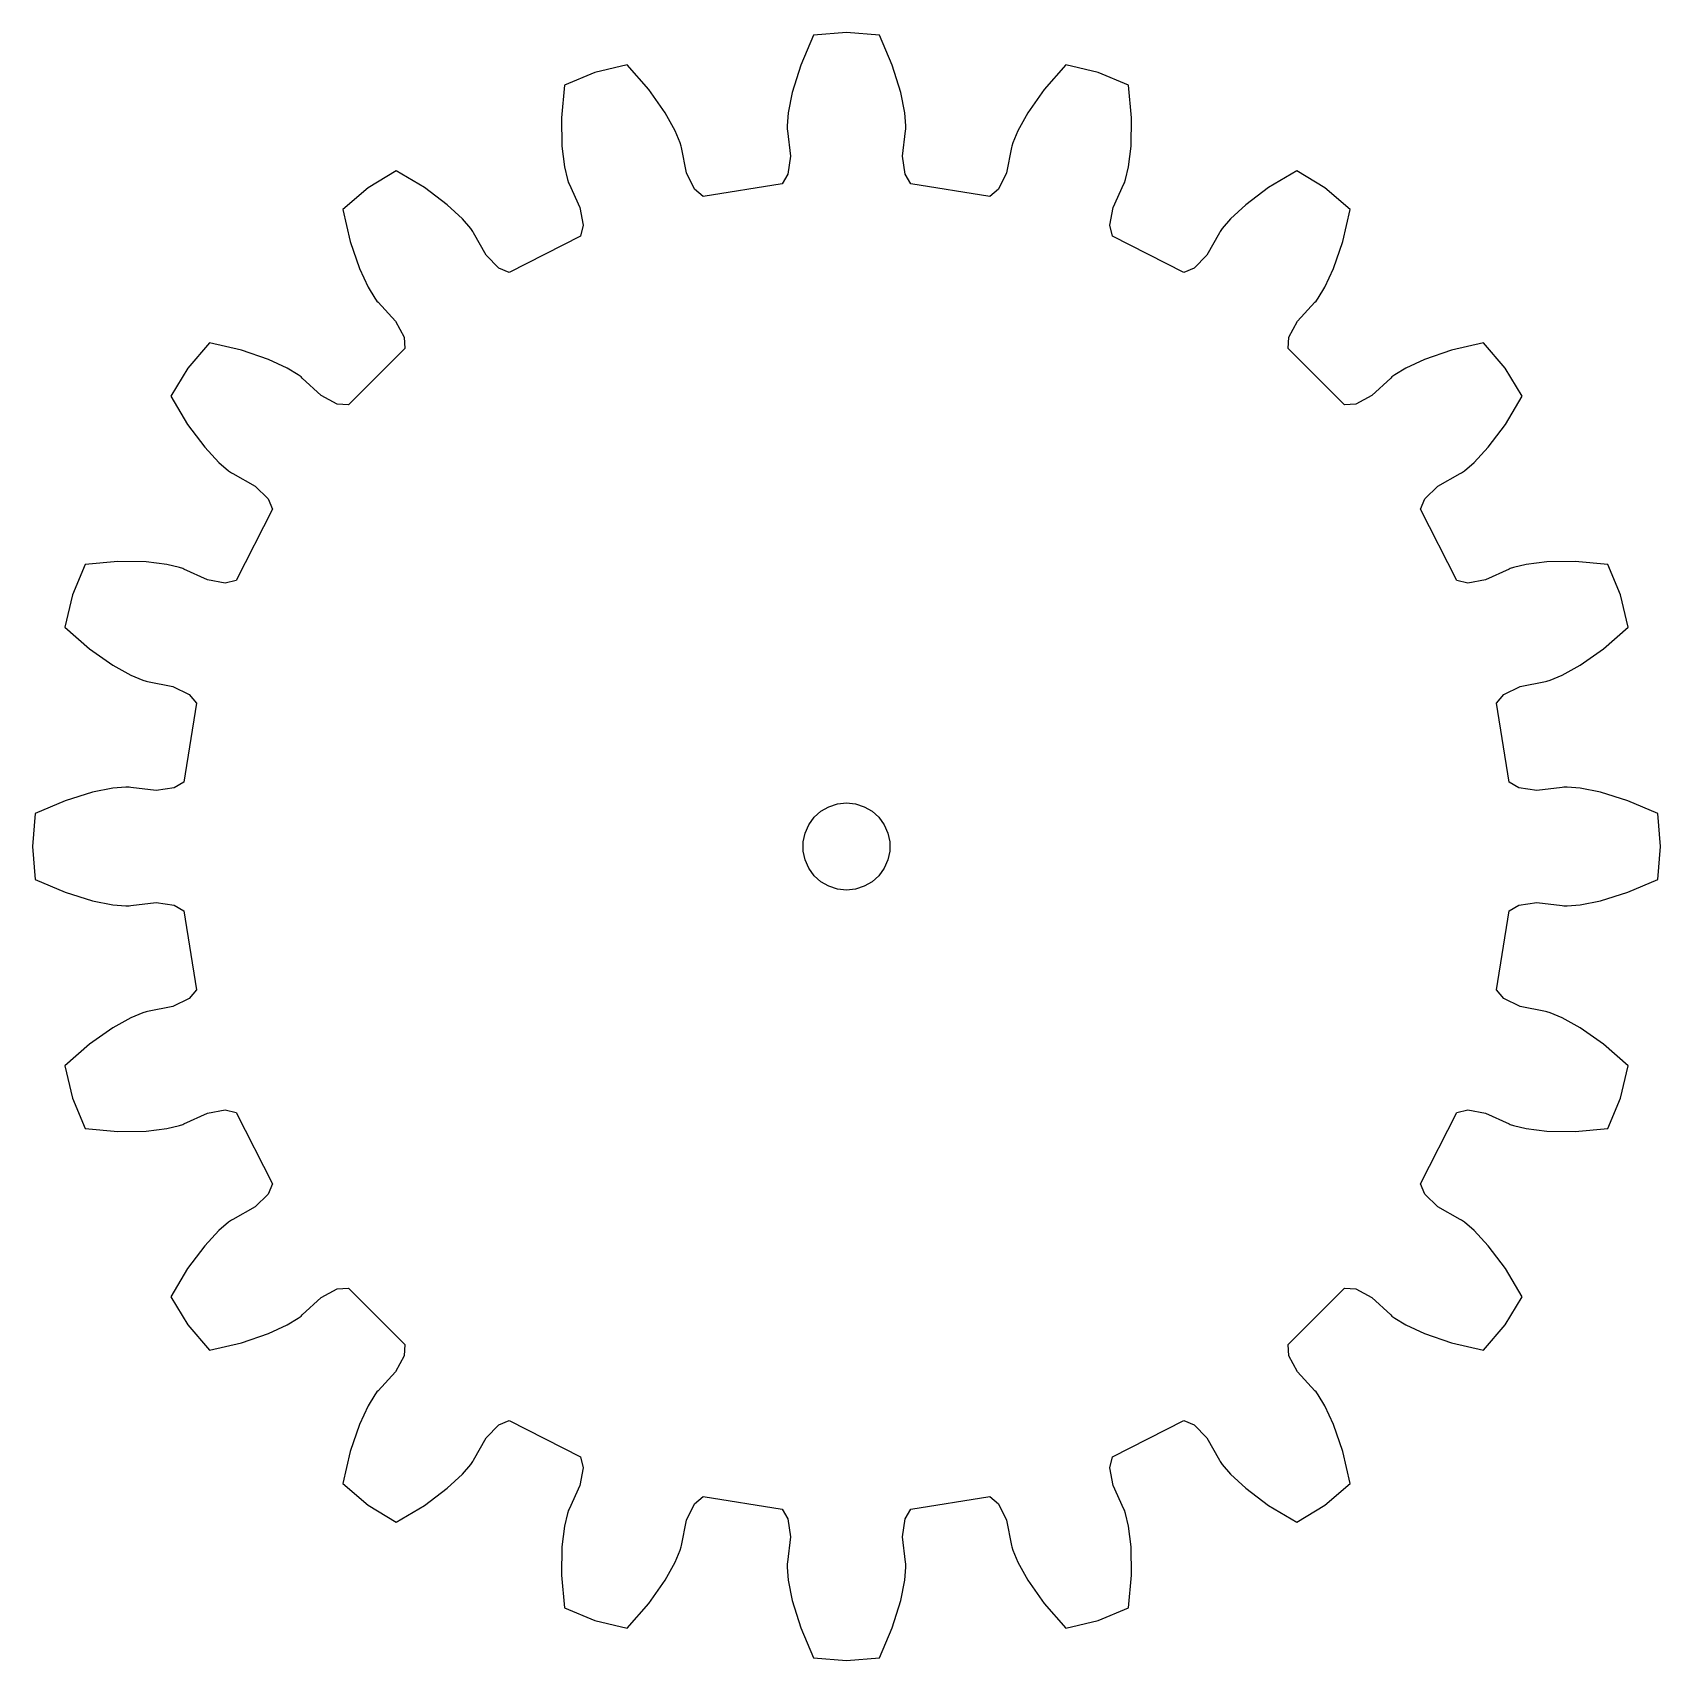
# Model space of a CAD drawing. Header units: metres. Extents: x -28 to 28, y -28 to 28.
import ezdxf

# ---------------------------------------------------------------- set-up
doc = ezdxf.new("R2010")
doc.units = ezdxf.units.M

msp = doc.modelspace()

# ---------------------------------------------------------------- linework, layer by layer
for p, q in [((0, 28.011), (-1.136, 27.922)), ((1.136, 27.922), (0, 28.011)), ((-1.136, 27.922), (-1.577, 26.885)), ((1.577, 26.885), (1.136, 27.922)), ((-7.548, 26.906), (-8.656, 26.64)), ((-6.808, 26.056), (-7.548, 26.906)), ((7.548, 26.906), (6.808, 26.056)), ((8.656, 26.64), (7.548, 26.906)), ((-8.656, 26.64), (-9.708, 26.204)), ((-1.577, 26.885), (-1.866, 25.944)), ((1.866, 25.944), (1.577, 26.885)), ((9.708, 26.204), (8.656, 26.64)), ((-9.708, 26.204), (-9.808, 25.082)), ((-6.243, 25.25), (-6.808, 26.056)), ((-1.866, 25.944), (-2.003, 25.243)), ((2.003, 25.243), (1.866, 25.944)), ((6.808, 26.056), (6.243, 25.25)), ((9.808, 25.082), (9.708, 26.204)), ((-5.896, 24.627), (-6.243, 25.25)), ((-2.003, 25.243), (-2.042, 24.803)), ((2.042, 24.803), (2.003, 25.243)), ((6.243, 25.25), (5.896, 24.627)), ((-9.808, 25.082), (-9.791, 24.097)), ((-2.042, 24.803), (-2.04, 24.682)), ((-2.04, 24.682), (-2.028, 24.632)), ((2.028, 24.632), (2.04, 24.682)), ((2.04, 24.682), (2.042, 24.803)), ((9.791, 24.097), (9.808, 25.082)), ((-9.791, 24.097), (-9.705, 23.389)), ((-5.723, 24.22), (-5.896, 24.627)), ((-5.687, 24.104), (-5.723, 24.22)), ((-5.683, 24.053), (-5.687, 24.104)), ((-2.028, 24.632), (-1.932, 23.754)), ((1.932, 23.754), (2.028, 24.632)), ((5.687, 24.104), (5.683, 24.053)), ((5.723, 24.22), (5.687, 24.104)), ((5.896, 24.627), (5.723, 24.22)), ((9.705, 23.389), (9.791, 24.097)), ((-5.503, 23.188), (-5.683, 24.053)), ((-1.932, 23.754), (-2.014, 23.135)), ((2.014, 23.135), (1.932, 23.754)), ((5.683, 24.053), (5.503, 23.188)), ((-15.493, 23.257), (-16.465, 22.662)), ((-14.527, 22.677), (-15.493, 23.257)), ((-9.705, 23.389), (-9.606, 22.958)), ((-5.234, 22.625), (-5.503, 23.188)), ((-2.014, 23.135), (-2.219, 22.802)), ((2.219, 22.802), (2.014, 23.135)), ((5.503, 23.188), (5.234, 22.625)), ((9.606, 22.958), (9.705, 23.389)), ((15.493, 23.257), (14.527, 22.677)), ((16.465, 22.662), (15.493, 23.257)), ((-16.465, 22.662), (-17.331, 21.922)), ((-13.74, 22.085), (-14.527, 22.677)), ((-9.606, 22.958), (-9.567, 22.844)), ((-9.567, 22.844), (-9.541, 22.8)), ((-9.541, 22.8), (-9.178, 21.994)), ((-4.936, 22.372), (-5.234, 22.625)), ((-2.219, 22.802), (-4.936, 22.372)), ((4.936, 22.372), (2.219, 22.802)), ((5.234, 22.625), (4.936, 22.372)), ((9.178, 21.994), (9.541, 22.8)), ((9.541, 22.8), (9.567, 22.844)), ((9.567, 22.844), (9.606, 22.958)), ((14.527, 22.677), (13.74, 22.085)), ((17.331, 21.922), (16.465, 22.662)), ((-17.331, 21.922), (-17.078, 20.823)), ((-13.218, 21.599), (-13.74, 22.085)), ((-9.178, 21.994), (-9.065, 21.381)), ((9.065, 21.381), (9.178, 21.994)), ((13.74, 22.085), (13.218, 21.599)), ((17.078, 20.823), (17.331, 21.922)), ((-12.927, 21.266), (-13.218, 21.599)), ((-9.065, 21.381), (-9.156, 21)), ((9.156, 21), (9.065, 21.381)), ((13.218, 21.599), (12.927, 21.266)), ((-17.078, 20.823), (-16.759, 19.892)), ((-12.858, 21.167), (-12.927, 21.266)), ((-12.838, 21.12), (-12.858, 21.167)), ((-12.399, 20.353), (-12.838, 21.12)), ((-9.156, 21), (-11.608, 19.751)), ((11.608, 19.751), (9.156, 21)), ((12.838, 21.12), (12.399, 20.353)), ((12.858, 21.167), (12.838, 21.12)), ((12.927, 21.266), (12.858, 21.167)), ((16.759, 19.892), (17.078, 20.823)), ((-11.969, 19.901), (-12.399, 20.353)), ((12.399, 20.353), (11.969, 19.901)), ((-16.759, 19.892), (-16.458, 19.245)), ((-11.608, 19.751), (-11.969, 19.901)), ((11.969, 19.901), (11.608, 19.751)), ((16.458, 19.245), (16.759, 19.892)), ((-16.458, 19.245), (-16.23, 18.866)), ((16.23, 18.866), (16.458, 19.245)), ((-16.23, 18.866), (-16.158, 18.769)), ((-16.158, 18.769), (-16.119, 18.736)), ((-16.119, 18.736), (-15.525, 18.082)), ((15.525, 18.082), (16.119, 18.736)), ((16.119, 18.736), (16.158, 18.769)), ((16.158, 18.769), (16.23, 18.866)), ((-15.525, 18.082), (-15.228, 17.533)), ((15.228, 17.533), (15.525, 18.082)), ((-15.228, 17.533), (-15.198, 17.143)), ((15.198, 17.143), (15.228, 17.533)), ((-21.922, 17.331), (-22.662, 16.465)), ((-20.823, 17.078), (-21.922, 17.331)), ((-19.892, 16.759), (-20.823, 17.078)), ((-15.198, 17.143), (-17.143, 15.198)), ((17.143, 15.198), (15.198, 17.143)), ((20.823, 17.078), (19.892, 16.759)), ((21.922, 17.331), (20.823, 17.078)), ((22.662, 16.465), (21.922, 17.331)), ((-22.662, 16.465), (-23.257, 15.493)), ((-19.245, 16.458), (-19.892, 16.759)), ((-18.866, 16.23), (-19.245, 16.458)), ((19.245, 16.458), (18.866, 16.23)), ((19.892, 16.759), (19.245, 16.458)), ((23.257, 15.493), (22.662, 16.465)), ((-18.769, 16.158), (-18.866, 16.23)), ((-18.736, 16.119), (-18.769, 16.158)), ((-18.082, 15.525), (-18.736, 16.119)), ((18.736, 16.119), (18.082, 15.525)), ((18.769, 16.158), (18.736, 16.119)), ((18.866, 16.23), (18.769, 16.158)), ((-23.257, 15.493), (-22.677, 14.527)), ((-17.533, 15.228), (-18.082, 15.525)), ((-17.143, 15.198), (-17.533, 15.228)), ((17.533, 15.228), (17.143, 15.198)), ((18.082, 15.525), (17.533, 15.228)), ((22.677, 14.527), (23.257, 15.493)), ((-22.677, 14.527), (-22.085, 13.74)), ((22.085, 13.74), (22.677, 14.527)), ((-22.085, 13.74), (-21.599, 13.218)), ((21.599, 13.218), (22.085, 13.74)), ((-21.599, 13.218), (-21.266, 12.927)), ((-21.266, 12.927), (-21.167, 12.858)), ((21.167, 12.858), (21.266, 12.927)), ((21.266, 12.927), (21.599, 13.218)), ((-21.167, 12.858), (-21.12, 12.838)), ((-21.12, 12.838), (-20.353, 12.399)), ((-20.353, 12.399), (-19.901, 11.969)), ((19.901, 11.969), (20.353, 12.399)), ((20.353, 12.399), (21.12, 12.838)), ((21.12, 12.838), (21.167, 12.858)), ((-19.901, 11.969), (-19.751, 11.608)), ((19.751, 11.608), (19.901, 11.969)), ((-19.751, 11.608), (-21, 9.156)), ((21, 9.156), (19.751, 11.608)), ((-26.204, 9.708), (-26.64, 8.656)), ((-25.082, 9.808), (-26.204, 9.708)), ((-24.097, 9.791), (-25.082, 9.808)), ((-23.389, 9.705), (-24.097, 9.791)), ((-22.958, 9.606), (-23.389, 9.705)), ((-22.844, 9.567), (-22.958, 9.606)), ((-22.8, 9.541), (-22.844, 9.567)), ((-21.994, 9.178), (-22.8, 9.541)), ((22.8, 9.541), (21.994, 9.178)), ((22.844, 9.567), (22.8, 9.541)), ((22.958, 9.606), (22.844, 9.567)), ((23.389, 9.705), (22.958, 9.606)), ((24.097, 9.791), (23.389, 9.705)), ((25.082, 9.808), (24.097, 9.791)), ((26.204, 9.708), (25.082, 9.808)), ((26.64, 8.656), (26.204, 9.708)), ((-21.381, 9.065), (-21.994, 9.178)), ((-21, 9.156), (-21.381, 9.065)), ((21.381, 9.065), (21, 9.156)), ((21.994, 9.178), (21.381, 9.065)), ((-26.64, 8.656), (-26.906, 7.548)), ((26.906, 7.548), (26.64, 8.656)), ((-26.906, 7.548), (-26.056, 6.808)), ((26.056, 6.808), (26.906, 7.548)), ((-26.056, 6.808), (-25.25, 6.243)), ((25.25, 6.243), (26.056, 6.808)), ((-25.25, 6.243), (-24.627, 5.896)), ((24.627, 5.896), (25.25, 6.243)), ((-24.627, 5.896), (-24.22, 5.723)), ((-24.22, 5.723), (-24.104, 5.687)), ((-24.104, 5.687), (-24.053, 5.683)), ((-24.053, 5.683), (-23.188, 5.503)), ((23.188, 5.503), (24.053, 5.683)), ((24.053, 5.683), (24.104, 5.687)), ((24.104, 5.687), (24.22, 5.723)), ((24.22, 5.723), (24.627, 5.896)), ((-23.188, 5.503), (-22.625, 5.234)), ((-22.625, 5.234), (-22.372, 4.936)), ((22.372, 4.936), (22.625, 5.234)), ((22.625, 5.234), (23.188, 5.503)), ((-22.372, 4.936), (-22.802, 2.219)), ((22.802, 2.219), (22.372, 4.936)), ((-25.944, 1.866), (-26.885, 1.577)), ((-25.243, 2.003), (-25.944, 1.866)), ((-24.803, 2.042), (-25.243, 2.003)), ((-24.682, 2.04), (-24.803, 2.042)), ((-24.632, 2.028), (-24.682, 2.04)), ((-23.754, 1.932), (-24.632, 2.028)), ((-23.135, 2.014), (-23.754, 1.932)), ((-22.802, 2.219), (-23.135, 2.014)), ((23.135, 2.014), (22.802, 2.219)), ((23.754, 1.932), (23.135, 2.014)), ((24.632, 2.028), (23.754, 1.932)), ((24.682, 2.04), (24.632, 2.028)), ((24.803, 2.042), (24.682, 2.04)), ((25.243, 2.003), (24.803, 2.042)), ((25.944, 1.866), (25.243, 2.003)), ((26.885, 1.577), (25.944, 1.866)), ((-27.922, 1.136), (-28.011, 0)), ((-26.885, 1.577), (-27.922, 1.136)), ((-1.115, 1.004), (-0.882, 1.214)), ((-0.882, 1.214), (-0.61, 1.37)), ((-0.61, 1.37), (-0.312, 1.467)), ((-0.312, 1.467), (0, 1.5)), ((0, 1.5), (0.312, 1.467)), ((0.312, 1.467), (0.61, 1.37)), ((0.61, 1.37), (0.882, 1.214)), ((0.882, 1.214), (1.115, 1.004)), ((27.922, 1.136), (26.885, 1.577)), ((28.011, 0), (27.922, 1.136)), ((-1.427, 0.464), (-1.299, 0.75)), ((-1.299, 0.75), (-1.115, 1.004)), ((1.115, 1.004), (1.299, 0.75)), ((1.299, 0.75), (1.427, 0.464)), ((-1.492, 0.157), (-1.427, 0.464)), ((-1.492, -0.157), (-1.492, 0.157)), ((1.427, 0.464), (1.492, 0.157)), ((1.492, 0.157), (1.492, -0.157)), ((-28.011, 0), (-27.922, -1.136)), ((-1.427, -0.464), (-1.492, -0.157)), ((-1.299, -0.75), (-1.427, -0.464)), ((1.427, -0.464), (1.299, -0.75)), ((1.492, -0.157), (1.427, -0.464)), ((27.922, -1.136), (28.011, 0)), ((-1.115, -1.004), (-1.299, -0.75)), ((-0.882, -1.214), (-1.115, -1.004)), ((1.115, -1.004), (0.882, -1.214)), ((1.299, -0.75), (1.115, -1.004)), ((-27.922, -1.136), (-26.885, -1.577)), ((-26.885, -1.577), (-25.944, -1.866)), ((-0.61, -1.37), (-0.882, -1.214)), ((-0.312, -1.467), (-0.61, -1.37)), ((0, -1.5), (-0.312, -1.467)), ((0.312, -1.467), (0, -1.5)), ((0.61, -1.37), (0.312, -1.467)), ((0.882, -1.214), (0.61, -1.37)), ((25.944, -1.866), (26.885, -1.577)), ((26.885, -1.577), (27.922, -1.136)), ((-25.944, -1.866), (-25.243, -2.003)), ((-25.243, -2.003), (-24.803, -2.042)), ((-24.803, -2.042), (-24.682, -2.04)), ((-24.682, -2.04), (-24.632, -2.028)), ((-24.632, -2.028), (-23.754, -1.932)), ((-23.754, -1.932), (-23.135, -2.014)), ((-23.135, -2.014), (-22.802, -2.219)), ((-22.802, -2.219), (-22.372, -4.936)), ((22.372, -4.936), (22.802, -2.219)), ((22.802, -2.219), (23.135, -2.014)), ((23.135, -2.014), (23.754, -1.932)), ((23.754, -1.932), (24.632, -2.028)), ((24.632, -2.028), (24.682, -2.04)), ((24.682, -2.04), (24.803, -2.042)), ((24.803, -2.042), (25.243, -2.003)), ((25.243, -2.003), (25.944, -1.866)), ((-22.372, -4.936), (-22.625, -5.234)), ((22.625, -5.234), (22.372, -4.936)), ((-23.188, -5.503), (-24.053, -5.683)), ((-22.625, -5.234), (-23.188, -5.503)), ((23.188, -5.503), (22.625, -5.234)), ((24.053, -5.683), (23.188, -5.503)), ((-24.627, -5.896), (-25.25, -6.243)), ((-24.22, -5.723), (-24.627, -5.896)), ((-24.104, -5.687), (-24.22, -5.723)), ((-24.053, -5.683), (-24.104, -5.687)), ((24.104, -5.687), (24.053, -5.683)), ((24.22, -5.723), (24.104, -5.687)), ((24.627, -5.896), (24.22, -5.723)), ((25.25, -6.243), (24.627, -5.896)), ((-25.25, -6.243), (-26.056, -6.808)), ((26.056, -6.808), (25.25, -6.243)), ((-26.056, -6.808), (-26.906, -7.548)), ((26.906, -7.548), (26.056, -6.808)), ((-26.906, -7.548), (-26.64, -8.656)), ((26.64, -8.656), (26.906, -7.548)), ((-26.64, -8.656), (-26.204, -9.708)), ((26.204, -9.708), (26.64, -8.656)), ((-22.8, -9.541), (-21.994, -9.178)), ((-21.994, -9.178), (-21.381, -9.065)), ((-21.381, -9.065), (-21, -9.156)), ((-21, -9.156), (-19.751, -11.608)), ((19.751, -11.608), (21, -9.156)), ((21, -9.156), (21.381, -9.065)), ((21.381, -9.065), (21.994, -9.178)), ((21.994, -9.178), (22.8, -9.541)), ((-26.204, -9.708), (-25.082, -9.808)), ((-25.082, -9.808), (-24.097, -9.791)), ((-24.097, -9.791), (-23.389, -9.705)), ((-23.389, -9.705), (-22.958, -9.606)), ((-22.958, -9.606), (-22.844, -9.567)), ((-22.844, -9.567), (-22.8, -9.541)), ((22.8, -9.541), (22.844, -9.567)), ((22.844, -9.567), (22.958, -9.606)), ((22.958, -9.606), (23.389, -9.705)), ((23.389, -9.705), (24.097, -9.791)), ((24.097, -9.791), (25.082, -9.808)), ((25.082, -9.808), (26.204, -9.708)), ((-19.751, -11.608), (-19.901, -11.969)), ((19.901, -11.969), (19.751, -11.608)), ((-19.901, -11.969), (-20.353, -12.399)), ((20.353, -12.399), (19.901, -11.969)), ((-21.167, -12.858), (-21.266, -12.927)), ((-21.12, -12.838), (-21.167, -12.858)), ((-20.353, -12.399), (-21.12, -12.838)), ((21.12, -12.838), (20.353, -12.399)), ((21.167, -12.858), (21.12, -12.838)), ((21.266, -12.927), (21.167, -12.858)), ((-21.599, -13.218), (-22.085, -13.74)), ((-21.266, -12.927), (-21.599, -13.218)), ((21.599, -13.218), (21.266, -12.927)), ((22.085, -13.74), (21.599, -13.218)), ((-22.085, -13.74), (-22.677, -14.527)), ((22.677, -14.527), (22.085, -13.74)), ((-22.677, -14.527), (-23.257, -15.493)), ((23.257, -15.493), (22.677, -14.527)), ((-23.257, -15.493), (-22.662, -16.465)), ((-18.736, -16.119), (-18.082, -15.525)), ((-18.082, -15.525), (-17.533, -15.228)), ((-17.533, -15.228), (-17.143, -15.198)), ((-17.143, -15.198), (-15.198, -17.143)), ((15.198, -17.143), (17.143, -15.198)), ((17.143, -15.198), (17.533, -15.228)), ((17.533, -15.228), (18.082, -15.525)), ((18.082, -15.525), (18.736, -16.119)), ((22.662, -16.465), (23.257, -15.493)), ((-19.245, -16.458), (-18.866, -16.23)), ((-18.866, -16.23), (-18.769, -16.158)), ((-18.769, -16.158), (-18.736, -16.119)), ((18.736, -16.119), (18.769, -16.158)), ((18.769, -16.158), (18.866, -16.23)), ((18.866, -16.23), (19.245, -16.458)), ((-22.662, -16.465), (-21.922, -17.331)), ((-20.823, -17.078), (-19.892, -16.759)), ((-19.892, -16.759), (-19.245, -16.458)), ((19.245, -16.458), (19.892, -16.759)), ((19.892, -16.759), (20.823, -17.078)), ((21.922, -17.331), (22.662, -16.465)), ((-21.922, -17.331), (-20.823, -17.078)), ((-15.198, -17.143), (-15.228, -17.533)), ((15.228, -17.533), (15.198, -17.143)), ((20.823, -17.078), (21.922, -17.331)), ((-15.228, -17.533), (-15.525, -18.082)), ((15.525, -18.082), (15.228, -17.533)), ((-15.525, -18.082), (-16.119, -18.736)), ((16.119, -18.736), (15.525, -18.082)), ((-16.23, -18.866), (-16.458, -19.245)), ((-16.158, -18.769), (-16.23, -18.866)), ((-16.119, -18.736), (-16.158, -18.769)), ((16.158, -18.769), (16.119, -18.736)), ((16.23, -18.866), (16.158, -18.769)), ((16.458, -19.245), (16.23, -18.866)), ((-16.458, -19.245), (-16.759, -19.892)), ((16.759, -19.892), (16.458, -19.245)), ((-16.759, -19.892), (-17.078, -20.823)), ((-12.399, -20.353), (-11.969, -19.901)), ((-11.969, -19.901), (-11.608, -19.751)), ((-11.608, -19.751), (-9.156, -21)), ((9.156, -21), (11.608, -19.751)), ((11.608, -19.751), (11.969, -19.901)), ((11.969, -19.901), (12.399, -20.353)), ((17.078, -20.823), (16.759, -19.892)), ((-12.838, -21.12), (-12.399, -20.353)), ((12.399, -20.353), (12.838, -21.12)), ((-17.078, -20.823), (-17.331, -21.922)), ((-13.218, -21.599), (-12.927, -21.266)), ((-12.927, -21.266), (-12.858, -21.167)), ((-12.858, -21.167), (-12.838, -21.12)), ((-9.156, -21), (-9.065, -21.381)), ((9.065, -21.381), (9.156, -21)), ((12.838, -21.12), (12.858, -21.167)), ((12.858, -21.167), (12.927, -21.266)), ((12.927, -21.266), (13.218, -21.599)), ((17.331, -21.922), (17.078, -20.823)), ((-13.74, -22.085), (-13.218, -21.599)), ((-9.065, -21.381), (-9.178, -21.994)), ((9.178, -21.994), (9.065, -21.381)), ((13.218, -21.599), (13.74, -22.085)), ((-17.331, -21.922), (-16.465, -22.662)), ((-14.527, -22.677), (-13.74, -22.085)), ((-9.178, -21.994), (-9.541, -22.8)), ((-5.234, -22.625), (-4.936, -22.372)), ((-4.936, -22.372), (-2.219, -22.802)), ((2.219, -22.802), (4.936, -22.372)), ((4.936, -22.372), (5.234, -22.625)), ((9.541, -22.8), (9.178, -21.994)), ((13.74, -22.085), (14.527, -22.677)), ((16.465, -22.662), (17.331, -21.922)), ((-16.465, -22.662), (-15.493, -23.257)), ((-15.493, -23.257), (-14.527, -22.677)), ((-9.606, -22.958), (-9.705, -23.389)), ((-9.567, -22.844), (-9.606, -22.958)), ((-9.541, -22.8), (-9.567, -22.844)), ((-5.503, -23.188), (-5.234, -22.625)), ((-2.219, -22.802), (-2.014, -23.135)), ((2.014, -23.135), (2.219, -22.802)), ((5.234, -22.625), (5.503, -23.188)), ((9.567, -22.844), (9.541, -22.8)), ((9.606, -22.958), (9.567, -22.844)), ((9.705, -23.389), (9.606, -22.958)), ((14.527, -22.677), (15.493, -23.257)), ((15.493, -23.257), (16.465, -22.662)), ((-9.705, -23.389), (-9.791, -24.097)), ((-5.683, -24.053), (-5.503, -23.188)), ((-2.014, -23.135), (-1.932, -23.754)), ((1.932, -23.754), (2.014, -23.135)), ((5.503, -23.188), (5.683, -24.053)), ((9.791, -24.097), (9.705, -23.389)), ((-5.687, -24.104), (-5.683, -24.053)), ((-1.932, -23.754), (-2.028, -24.632)), ((2.028, -24.632), (1.932, -23.754)), ((5.683, -24.053), (5.687, -24.104)), ((-9.791, -24.097), (-9.808, -25.082)), ((-6.243, -25.25), (-5.896, -24.627)), ((-5.896, -24.627), (-5.723, -24.22)), ((-5.723, -24.22), (-5.687, -24.104)), ((-2.028, -24.632), (-2.04, -24.682)), ((2.04, -24.682), (2.028, -24.632)), ((5.687, -24.104), (5.723, -24.22)), ((5.723, -24.22), (5.896, -24.627)), ((5.896, -24.627), (6.243, -25.25)), ((9.808, -25.082), (9.791, -24.097)), ((-9.808, -25.082), (-9.708, -26.204)), ((-2.04, -24.682), (-2.042, -24.803)), ((-2.042, -24.803), (-2.003, -25.243)), ((2.003, -25.243), (2.042, -24.803)), ((2.042, -24.803), (2.04, -24.682)), ((9.708, -26.204), (9.808, -25.082)), ((-6.808, -26.056), (-6.243, -25.25)), ((-2.003, -25.243), (-1.866, -25.944)), ((1.866, -25.944), (2.003, -25.243)), ((6.243, -25.25), (6.808, -26.056)), ((-9.708, -26.204), (-8.656, -26.64)), ((-7.548, -26.906), (-6.808, -26.056)), ((-1.866, -25.944), (-1.577, -26.885)), ((1.577, -26.885), (1.866, -25.944)), ((6.808, -26.056), (7.548, -26.906)), ((8.656, -26.64), (9.708, -26.204)), ((-8.656, -26.64), (-7.548, -26.906)), ((-1.577, -26.885), (-1.136, -27.922)), ((1.136, -27.922), (1.577, -26.885)), ((7.548, -26.906), (8.656, -26.64)), ((-1.136, -27.922), (0, -28.011)), ((0, -28.011), (1.136, -27.922))]:
    msp.add_line(p, q)

doc.saveas('drawing.dxf')
